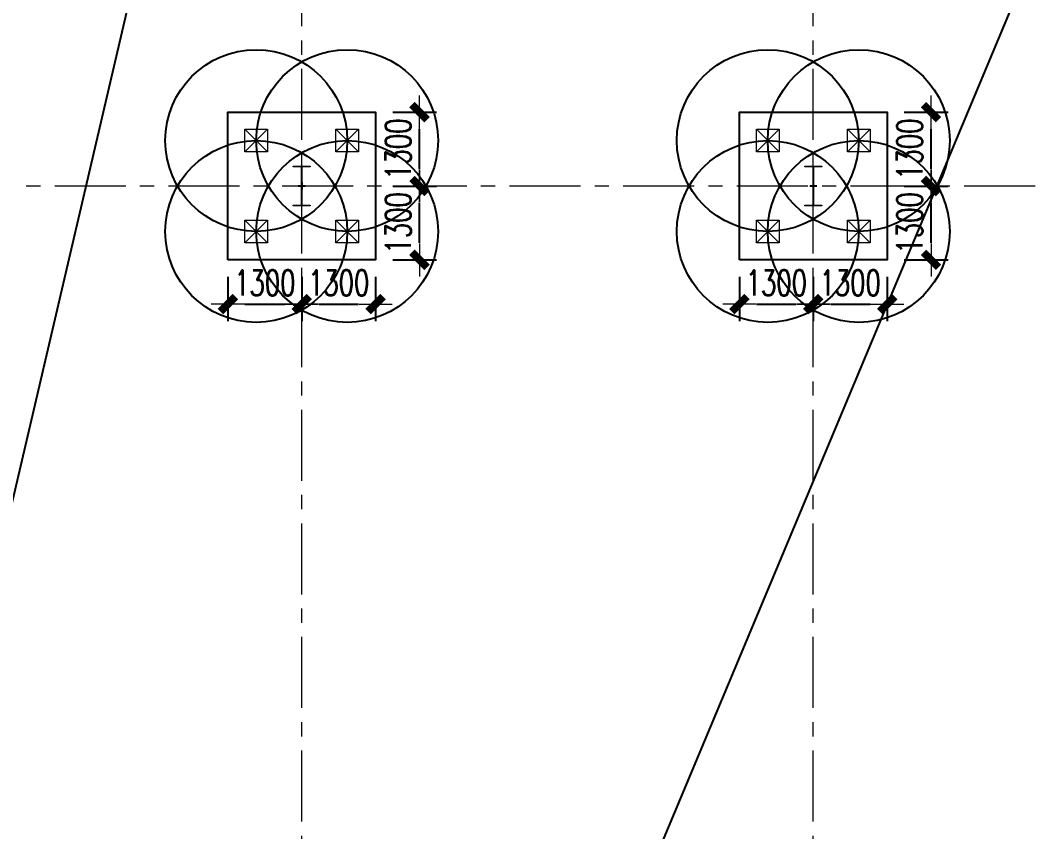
# Model space of a CAD drawing. Extents: x -1201378 to 2367219, y -619313 to 244905.
# Drawn here: x -196708 to -178811, y -58964 to -44682 of the extents above; entities that cross this region are included whole.
import ezdxf

# ---------------------------------------------------------------- set-up
doc = ezdxf.new("R2010")
doc.units = 0
doc.header["$LTSCALE"] = 1000
doc.linetypes.add('CENTER', pattern=[2, 1.25, -0.25, 0.25, -0.25])
doc.layers.get('0').update_dxf_attribs({"linetype": 'CONTINUOUS'})
doc.layers.get('Defpoints').update_dxf_attribs({"linetype": 'CONTINUOUS'})
for name, color, linetype, lineweight in [('S-axis', 111, 'CONTINUOUS', 0), ('S-col', 2, 'CONTINUOUS', 0), ('S-dim', 81, 'CONTINUOUS', 0), ('S-dote', 5, 'CENTER', 0), ('S-zhuang', 1, 'CONTINUOUS', 0)]:
    doc.layers.add(name, color=color, linetype=linetype, lineweight=lineweight)
doc.layers.add('S-DOTE1', color=140, linetype='CENTER')
doc.layers.add('S-HATCH1-W', color=252, linetype='CONTINUOUS')
doc.styles.add('SS1', font='tj-romans1.shx', dxfattribs={"width": 0.7, "bigfont": 'tj-hztxt1.shx'})
doc.dimstyles.new('S-150-ARCHI', dxfattribs={"dimscale": 150, "dimtxt": 3, "dimasz": 2, "dimexe": 2, "dimexo": 2, "dimgap": 1, "dimtad": 1, "dimdec": 0, "dimzin": 0, "dimdsep": 46, "dimtxsty": 'SS1', "dimblk1": 'TT', "dimblk2": 'TT', "dimsah": 1, "dimcen": 1, "dimclrd": 256, "dimclre": 256, "dimclrt": 256, "dimadec": 0, "dimazin": 0, "dimtfac": 1, "dimtdec": 0, "dimtix": 1, "dimtmove": 2, "dimatfit": 0, "dimldrblk": 'TT', "dimfxl": 2, "dimtolj": 1, "dimtzin": 0, "dimarcsym": 0})

# ---------------------------------------------------------------- blocks, each defined once
blk = doc.blocks.new('2#轴网')
at = {"layer": 'S-dote'}
for p, q in [((-191758.5, -270787), (-191758.5, -175298.2)), ((-182758.5, -270787), (-182758.5, -175298.2)), ((-74854.3, -247598.2), (-251154.3, -247598.2))]:
    blk.add_line(p, q, dxfattribs=at)
blk = doc.blocks.new('nt66')
at = {"layer": 'S-col'}
blk.add_lwpolyline([(-195790, 766820), (-195490, 766820), (-195490, 766808), (-195636, 766808), (-195636, 766132), (-195490, 766132), (-195490, 766120), (-195790, 766120), (-195790, 766132), (-195644, 766132), (-195644, 766808), (-195790, 766808)], close=True, dxfattribs=at)
blk = doc.blocks.new('33333')
for p in [(-41214, -109900), (-32214, -109900)]:
    blk.add_blockref('nt66', p)
blk = doc.blocks.new('S-ZHUANG-400')
at = {"layer": 'S-zhuang'}
for p, q in [((200, -200), (-200, 200)), ((-200, -200), (200, 200))]:
    blk.add_line(p, q, dxfattribs=at)
blk.add_lwpolyline([(-200, 200), (200, 200), (200, -200), (-200, -200)], close=True, dxfattribs=at)
blk = doc.blocks.new('CT4')
at = {"layer": 'Defpoints'}
for centre in [(-100831, -168442), (-99231, -168442), (-100831, -170042), (-99231, -170042)]:
    blk.add_circle(centre, 1600, dxfattribs=at)
at = {"layer": 'S-DOTE1', "ltscale": 0.25}
for p, q in [((-99971, -169242), (-100091, -169242)), ((-100031, -169182), (-100031, -169302))]:
    blk.add_line(p, q, dxfattribs=at)
at = {"layer": 'S-HATCH1-W'}
blk.add_lwpolyline([(-101331, -170542), (-101331, -167942), (-98731, -167942), (-98731, -170542)], close=True, dxfattribs=at)
at = {"layer": 'S-zhuang', "rotation": 90.00000000000001}
for p in [(-100831, -168442), (-99231, -168442), (-100831, -170042), (-99231, -170042)]:
    blk.add_blockref('S-ZHUANG-400', p, dxfattribs=at)
blk = doc.blocks.new('TT')
blk.add_line((-0.969, 0), (0.969, 0))
at = {"const_width": 0.45}
blk.add_lwpolyline([(-0.442, -0.442), (0.442, 0.442)], dxfattribs=at)
blk = doc.blocks.new('*D2193')
at = {"layer": 'Defpoints', "color": 0, "transparency": 16777216}
for p in [(-193058, -48898), (-191758, -48898), (-191758, -49677)]:
    blk.add_point(p, dxfattribs=at)
at = {"layer": 'S-dim', "lineweight": -2, "transparency": 16777216}
for p, q in [((-193058, -49198), (-193058, -49977)), ((-191758, -49198), (-191758, -49977)), ((-192758, -49677), (-192058, -49677))]:
    blk.add_line(p, q, dxfattribs=at)
at = {"layer": 'S-dim', "lineweight": -2, "transparency": 16777216, "xscale": 300, "yscale": 300, "zscale": 300, "rotation": 180}
blk.add_blockref('TT', (-193058, -49677), dxfattribs=at)
at = {"layer": 'S-dim', "lineweight": -2, "transparency": 16777216, "xscale": 300, "yscale": 300, "zscale": 300}
blk.add_blockref('TT', (-191758, -49677), dxfattribs=at)
at = {"layer": 'S-dim', "transparency": 16777216, "insert": (-192408, -49302), "char_height": 450, "attachment_point": 5, "style": 'SS1'}
blk.add_mtext('\\A1;1300', dxfattribs=at)
blk = doc.blocks.new('*D2194')
at = {"layer": 'Defpoints', "color": 0, "transparency": 16777216}
for p in [(-191758, -48898), (-190458, -48898), (-190458, -49677)]:
    blk.add_point(p, dxfattribs=at)
at = {"layer": 'S-dim', "lineweight": -2, "transparency": 16777216}
for p, q in [((-191758, -49198), (-191758, -49977)), ((-190458, -49198), (-190458, -49977)), ((-191458, -49677), (-190758, -49677))]:
    blk.add_line(p, q, dxfattribs=at)
at = {"layer": 'S-dim', "lineweight": -2, "transparency": 16777216, "xscale": 300, "yscale": 300, "zscale": 300, "rotation": 180}
blk.add_blockref('TT', (-191758, -49677), dxfattribs=at)
at = {"layer": 'S-dim', "lineweight": -2, "transparency": 16777216, "xscale": 300, "yscale": 300, "zscale": 300}
blk.add_blockref('TT', (-190458, -49677), dxfattribs=at)
at = {"layer": 'S-dim', "transparency": 16777216, "insert": (-191108, -49302), "char_height": 450, "attachment_point": 5, "style": 'SS1'}
blk.add_mtext('\\A1;1300', dxfattribs=at)
blk = doc.blocks.new('*D2195')
at = {"layer": 'Defpoints', "color": 0, "transparency": 16777216}
for p in [(-190458, -47598), (-189687, -47598), (-190458, -48898)]:
    blk.add_point(p, dxfattribs=at)
at = {"layer": 'S-dim', "lineweight": -2, "transparency": 16777216}
for p, q in [((-190158, -47598), (-189387, -47598)), ((-189687, -48598), (-189687, -47898)), ((-190158, -48898), (-189387, -48898))]:
    blk.add_line(p, q, dxfattribs=at)
at = {"layer": 'S-dim', "lineweight": -2, "transparency": 16777216, "xscale": 300, "yscale": 300, "zscale": 300}
for p, rotation in [((-189687, -47598), 90), ((-189687, -48898), 270)]:
    blk.add_blockref('TT', p, dxfattribs=dict(at, rotation=rotation))
at = {"layer": 'S-dim', "transparency": 16777216, "insert": (-190062, -48248), "char_height": 450, "attachment_point": 5, "rotation": 90, "style": 'SS1'}
blk.add_mtext('\\A1;1300', dxfattribs=at)
blk = doc.blocks.new('*D2196')
at = {"layer": 'Defpoints', "color": 0, "transparency": 16777216}
for p in [(-190458, -46298), (-189687, -46298), (-190458, -47598)]:
    blk.add_point(p, dxfattribs=at)
at = {"layer": 'S-dim', "lineweight": -2, "transparency": 16777216}
for p, q in [((-190158, -46298), (-189387, -46298)), ((-189687, -47298), (-189687, -46598)), ((-190158, -47598), (-189387, -47598))]:
    blk.add_line(p, q, dxfattribs=at)
at = {"layer": 'S-dim', "lineweight": -2, "transparency": 16777216, "xscale": 300, "yscale": 300, "zscale": 300}
for p, rotation in [((-189687, -46298), 90), ((-189687, -47598), 270)]:
    blk.add_blockref('TT', p, dxfattribs=dict(at, rotation=rotation))
at = {"layer": 'S-dim', "transparency": 16777216, "insert": (-190062, -46948), "char_height": 450, "attachment_point": 5, "rotation": 90, "style": 'SS1'}
blk.add_mtext('\\A1;1300', dxfattribs=at)
blk = doc.blocks.new('*D2197')
at = {"layer": 'Defpoints', "color": 0, "transparency": 16777216}
for p in [(-184058, -48898), (-182758, -48898), (-182758, -49677)]:
    blk.add_point(p, dxfattribs=at)
at = {"layer": 'S-dim', "lineweight": -2, "transparency": 16777216}
for p, q in [((-184058, -49198), (-184058, -49977)), ((-182758, -49198), (-182758, -49977)), ((-183758, -49677), (-183058, -49677))]:
    blk.add_line(p, q, dxfattribs=at)
at = {"layer": 'S-dim', "lineweight": -2, "transparency": 16777216, "xscale": 300, "yscale": 300, "zscale": 300, "rotation": 180}
blk.add_blockref('TT', (-184058, -49677), dxfattribs=at)
at = {"layer": 'S-dim', "lineweight": -2, "transparency": 16777216, "xscale": 300, "yscale": 300, "zscale": 300}
blk.add_blockref('TT', (-182758, -49677), dxfattribs=at)
at = {"layer": 'S-dim', "transparency": 16777216, "insert": (-183408, -49302), "char_height": 450, "attachment_point": 5, "style": 'SS1'}
blk.add_mtext('\\A1;1300', dxfattribs=at)
blk = doc.blocks.new('*D2198')
at = {"layer": 'Defpoints', "color": 0, "transparency": 16777216}
for p in [(-182758, -48898), (-181458, -48898), (-181458, -49677)]:
    blk.add_point(p, dxfattribs=at)
at = {"layer": 'S-dim', "lineweight": -2, "transparency": 16777216}
for p, q in [((-182758, -49198), (-182758, -49977)), ((-181458, -49198), (-181458, -49977)), ((-182458, -49677), (-181758, -49677))]:
    blk.add_line(p, q, dxfattribs=at)
at = {"layer": 'S-dim', "lineweight": -2, "transparency": 16777216, "xscale": 300, "yscale": 300, "zscale": 300, "rotation": 180}
blk.add_blockref('TT', (-182758, -49677), dxfattribs=at)
at = {"layer": 'S-dim', "lineweight": -2, "transparency": 16777216, "xscale": 300, "yscale": 300, "zscale": 300}
blk.add_blockref('TT', (-181458, -49677), dxfattribs=at)
at = {"layer": 'S-dim', "transparency": 16777216, "insert": (-182108, -49302), "char_height": 450, "attachment_point": 5, "style": 'SS1'}
blk.add_mtext('\\A1;1300', dxfattribs=at)
blk = doc.blocks.new('*D2199')
at = {"layer": 'Defpoints', "color": 0, "transparency": 16777216}
for p in [(-181458, -47598), (-180687, -47598), (-181458, -48898)]:
    blk.add_point(p, dxfattribs=at)
at = {"layer": 'S-dim', "lineweight": -2, "transparency": 16777216}
for p, q in [((-181158, -47598), (-180387, -47598)), ((-180687, -48598), (-180687, -47898)), ((-181158, -48898), (-180387, -48898))]:
    blk.add_line(p, q, dxfattribs=at)
at = {"layer": 'S-dim', "lineweight": -2, "transparency": 16777216, "xscale": 300, "yscale": 300, "zscale": 300}
for p, rotation in [((-180687, -47598), 90), ((-180687, -48898), 270)]:
    blk.add_blockref('TT', p, dxfattribs=dict(at, rotation=rotation))
at = {"layer": 'S-dim', "transparency": 16777216, "insert": (-181062, -48248), "char_height": 450, "attachment_point": 5, "rotation": 90, "style": 'SS1'}
blk.add_mtext('\\A1;1300', dxfattribs=at)
blk = doc.blocks.new('*D2200')
at = {"layer": 'Defpoints', "color": 0, "transparency": 16777216}
for p in [(-181458, -46298), (-180687, -46298), (-181458, -47598)]:
    blk.add_point(p, dxfattribs=at)
at = {"layer": 'S-dim', "lineweight": -2, "transparency": 16777216}
for p, q in [((-181158, -46298), (-180387, -46298)), ((-180687, -47298), (-180687, -46598)), ((-181158, -47598), (-180387, -47598))]:
    blk.add_line(p, q, dxfattribs=at)
at = {"layer": 'S-dim', "lineweight": -2, "transparency": 16777216, "xscale": 300, "yscale": 300, "zscale": 300}
for p, rotation in [((-180687, -46298), 90), ((-180687, -47598), 270)]:
    blk.add_blockref('TT', p, dxfattribs=dict(at, rotation=rotation))
at = {"layer": 'S-dim', "transparency": 16777216, "insert": (-181062, -46948), "char_height": 450, "attachment_point": 5, "rotation": 90, "style": 'SS1'}
blk.add_mtext('\\A1;1300', dxfattribs=at)

msp = doc.modelspace()

# ---------------------------------------------------------------- linework, layer by layer
at = {"layer": 'Defpoints', "color": 1}
for p, q in [((-153008.5, 18363.8), (-214519.2, -128743.1)), ((-214519.2, -128743.1), (-180133.5, 18351.8))]:
    msp.add_line(p, q, dxfattribs=at)

# ---------------------------------------------------------------- block references
at = {"layer": 'S-axis'}
msp.add_blockref('2#轴网', (0, 200000), dxfattribs=at)
at = {"layer": 'S-col'}
msp.add_blockref('33333', (45095.7, -704168.2), dxfattribs=at)
at = {"layer": 'S-zhuang'}
for p in [(-91727.3, 121643.8), (-82727.3, 121643.8)]:
    msp.add_blockref('CT4', p, dxfattribs=at)

# ---------------------------------------------------------------- dimensions: what is measured, and where the dimension line sits
at = {"layer": 'S-dim'}
for base, p1, p2, picture, middle in [((-189686.9, -46298.2), (-190458.5, -47598.2), (-190458.5, -46298.2), '*D2196', (-190061.9, -46948.2)), ((-180686.9, -46298.2), (-181458.5, -47598.2), (-181458.5, -46298.2), '*D2200', (-181061.9, -46948.2)), ((-189686.9, -47598.2), (-190458.5, -48898.2), (-190458.5, -47598.2), '*D2195', (-190061.9, -48248.2)), ((-180686.9, -47598.2), (-181458.5, -48898.2), (-181458.5, -47598.2), '*D2199', (-181061.9, -48248.2))]:
    dim = msp.add_linear_dim(base=base, p1=p1, p2=p2, angle=90, dimstyle='S-150-ARCHI', dxfattribs=at)
    dim.commit()
    dim.dimension.update_dxf_attribs({"geometry": picture, "text_midpoint": middle})
for base, p1, p2, picture, middle in [((-191758.5, -49676.8), (-193058.5, -48898.2), (-191758.5, -48898.2), '*D2193', (-192408.5, -49301.8)), ((-190458.5, -49676.8), (-191758.5, -48898.2), (-190458.5, -48898.2), '*D2194', (-191108.5, -49301.8)), ((-182758.5, -49676.8), (-184058.5, -48898.2), (-182758.5, -48898.2), '*D2197', (-183408.5, -49301.8)), ((-181458.5, -49676.8), (-182758.5, -48898.2), (-181458.5, -48898.2), '*D2198', (-182108.5, -49301.8))]:
    dim = msp.add_linear_dim(base=base, p1=p1, p2=p2, dimstyle='S-150-ARCHI', dxfattribs=at)
    dim.commit()
    dim.dimension.update_dxf_attribs({"geometry": picture, "text_midpoint": middle})

doc.saveas('drawing.dxf')
